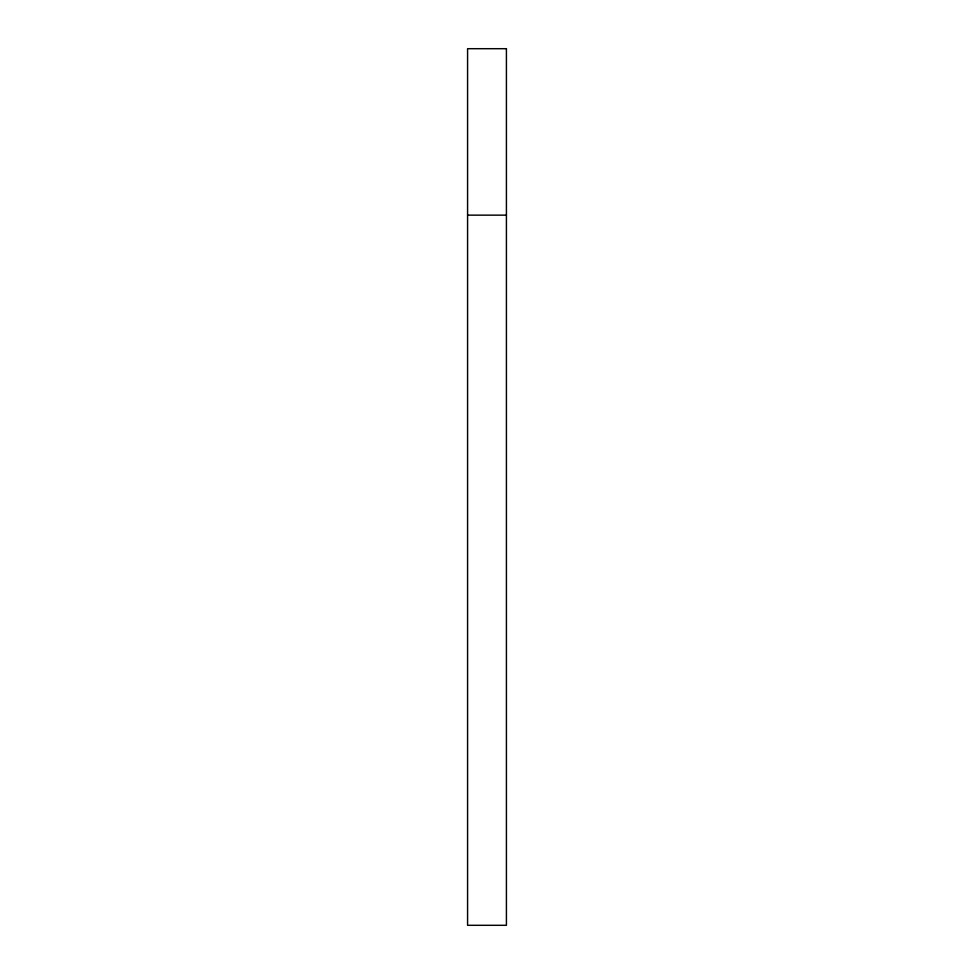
<?xml version="1.0" encoding="UTF-8"?>
<svg xmlns="http://www.w3.org/2000/svg" width="974" height="974" viewBox="0 0 974 974"><rect width="100%" height="100%" fill="white"/><g stroke="black" fill="none" stroke-linecap="round" stroke-linejoin="round"><path stroke-width="1.46" d="M467.581 215.144L506.419 215.144M506.419 48.7L467.581 48.7L467.581 925.3L506.419 925.3L506.419 48.7"/></g></svg>
